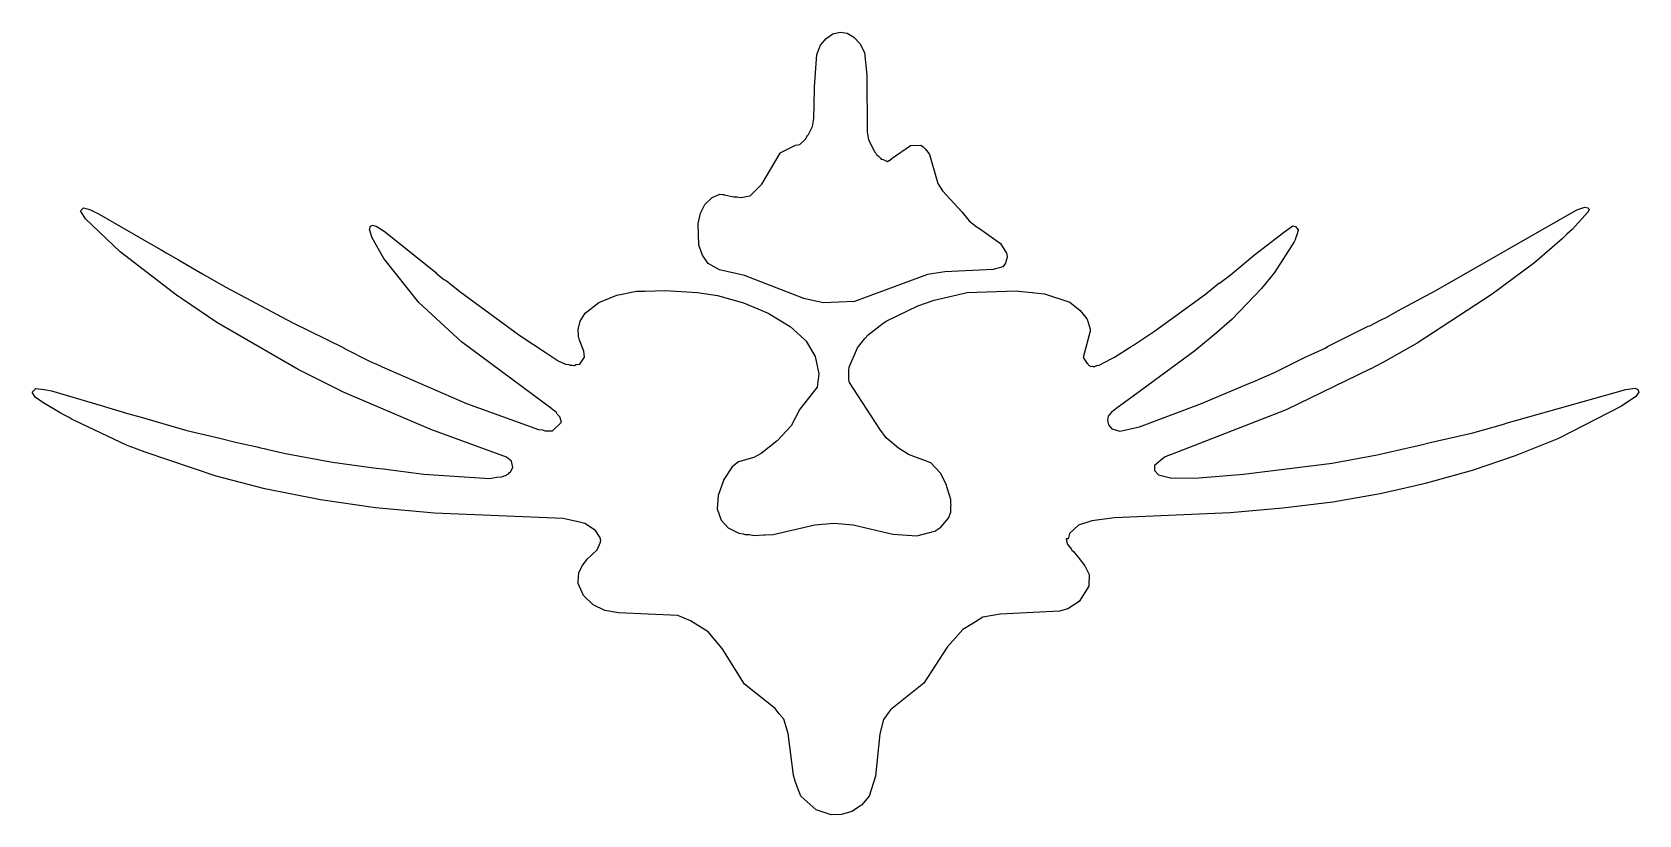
# Model space of a CAD drawing. Header units: millimetres. Extents: x 60 to 241, y 153 to 241.
import ezdxf

# ---------------------------------------------------------------- set-up
doc = ezdxf.new("R2010")
doc.units = ezdxf.units.MM
doc.layers.add('CUT', color=7, linetype='CONTINUOUS')

msp = doc.modelspace()

# ---------------------------------------------------------------- linework, layer by layer
at = {"layer": 'CUT'}
for points in [[(137.1016, 222.9158), (137.4391, 222.9062), (137.4427, 222.906), (137.4575, 222.9056), (137.4604, 222.9055), (137.5296, 222.8931), (137.5621, 222.8606), (138.6447, 222.6265), (139.0079, 222.6265), (139.4543, 222.546), (140.5096, 222.7205), (141.8223, 224.0562), (143.8645, 227.5495), (143.882, 227.5709), (145.6174, 228.4638), (146.0773, 228.5374), (146.7503, 229.1519), (146.7758, 229.2283), (146.8491, 229.2961), (146.8964, 229.4215), (146.9078, 229.4306), (146.9268, 229.502), (146.9302, 229.5111), (147.0661, 229.6398), (147.5065, 230.5621), (147.6516, 231.4668), (147.7414, 234.7656), (147.7579, 235.0019), (148.0142, 238.6675), (148.438, 239.7253), (149.0601, 240.4778), (149.7947, 240.9888), (150.6251, 241.1796), (151.4143, 241.054), (152.1862, 240.603), (152.8314, 239.8954), (153.3871, 238.8727), (153.6314, 236.3339), (153.6604, 229.9592), (153.8102, 229.0372), (154.5421, 227.6597), (154.6548, 227.5396), (154.7427, 227.3781), (154.9313, 227.2447), (155.1827, 226.9766), (155.2363, 226.8695), (155.475, 226.8322), (155.9375, 226.6203), (156.104, 226.7339), (156.1726, 226.7232), (156.4931, 226.9994), (158.5678, 228.4152), (159.7109, 228.4531), (159.9843, 228.2542), (160.0602, 228.1709), (160.0859, 228.1427), (160.1997, 228.0178), (160.5216, 227.6646), (160.7038, 227.4004), (161.6521, 224.1453), (162.1535, 223.2948), (164.3367, 220.9395), (165.1589, 219.9063), (165.9526, 219.2751), (166.3434, 219.0593), (168.705, 217.3543), (169.3776, 216.2775), (169.4011, 216.195), (169.4049, 216.1815), (169.4103, 216.1624), (169.4179, 216.1358), (169.4333, 215.8661), (169.3873, 215.6823), (169.3584, 215.5668), (169.2941, 215.3099), (169.254, 215.1498), (168.9531, 214.7525), (167.8683, 214.434), (162.4357, 214.1955), (160.4831, 213.875), (152.2481, 210.8303), (148.7355, 210.6827), (146.552, 211.1672), (139.8784, 213.7615), (137.0391, 214.387), (135.7805, 215.1345), (135.127, 216.0559), (134.7251, 217.1643), (134.6333, 219.612), (134.9046, 220.7883), (135.4101, 221.7767), (136.2045, 222.5575)], [(97.6167, 218.9425), (97.7423, 219.3287), (97.9534, 219.418), (98.3727, 219.3378), (99.2625, 218.7736), (105.0749, 214.1461), (105.1398, 214.0235), (106.0177, 213.3212), (106.2687, 213.1957), (107.8128, 211.9664), (114.5603, 207.0005), (117.5332, 205.0525), (118.8637, 204.1622), (119.7123, 203.7818), (120.0816, 203.7275), (120.2221, 203.6593), (120.4135, 203.6787), (120.7072, 203.6355), (120.8904, 203.7271), (121.3063, 203.7694), (121.8235, 204.5752), (121.7704, 205.2519), (121.2682, 206.4933), (121.2326, 206.6563), (121.216, 206.7326), (121.1837, 206.8805), (121.1573, 207.0013), (121.1119, 207.6933), (121.3534, 208.6086), (121.9242, 209.537), (123.4489, 210.7402), (125.4763, 211.5323), (127.6984, 211.983), (128.5993, 212.0066), (128.6079, 212.0044), (128.6243, 212.0072), (130.9407, 212.0677), (134.5865, 211.8683), (136.8088, 211.5015), (139.7427, 210.6881), (142.5181, 209.5399), (145.0183, 208.0344), (146.5992, 206.5841), (146.801, 206.3722), (147.8221, 204.6511), (148.218, 202.6817), (148.0569, 201.1881), (146.0926, 198.6993), (145.1171, 196.828), (143.5346, 195.1486), (141.725, 193.7043), (140.9181, 193.2482), (139.2031, 192.7904), (138.4879, 192.2058), (137.5498, 190.7898), (136.8915, 188.9709), (136.7865, 187.4795), (137.2202, 186.2105), (138.0157, 185.3487), (139.2395, 184.7554), (139.7131, 184.6796), (139.9281, 184.5831), (140.3761, 184.5735), (140.9563, 184.4806), (142.0566, 184.5375), (142.1565, 184.5353), (142.1978, 184.5448), (143.0926, 184.591), (147.7908, 185.6693), (149.9511, 185.8489), (152.0965, 185.6677), (156.5782, 184.6151), (159.2583, 184.4457), (160.6812, 184.8199), (160.9131, 184.8684), (160.9504, 184.8907), (161.2833, 184.9783), (161.9829, 185.4233), (162.8488, 186.4241), (163.0828, 187.104), (163.093, 187.8119), (163.1321, 187.9764), (163.0972, 188.1095), (163.1034, 188.5347), (162.5398, 190.3422), (161.9386, 191.4888), (160.8454, 192.6655), (158.3448, 193.5957), (157.2032, 194.3), (155.8243, 195.4939), (155.1029, 196.4372), (151.6717, 201.6987), (151.5936, 202.0498), (151.6033, 202.3577), (151.6131, 202.6695), (151.6147, 202.7205), (151.6255, 203.0618), (151.6636, 203.4332), (152.6058, 205.6279), (153.4054, 206.6722), (153.8041, 207.0767), (155.4638, 208.3999), (155.886, 208.6685), (159.3903, 210.3622), (161.2178, 210.9801), (164.9434, 211.8333), (170.4603, 212.038), (170.716, 212.0133), (172.2081, 211.8556), (172.3115, 211.8447), (172.5542, 211.8191), (173.658, 211.7025), (176.4959, 210.7477), (177.6638, 209.8284), (178.4332, 208.9008), (178.4662, 208.839), (178.7769, 207.717), (178.7939, 207.4893), (178.0123, 204.5282), (178.439, 203.8592), (178.5365, 203.811), (178.5873, 203.6648), (178.8799, 203.5185), (179.0663, 203.5485), (179.2212, 203.4718), (179.5529, 203.627), (179.787, 203.6648), (181.1623, 204.3671), (181.2257, 204.4097), (181.5338, 204.5539), (183.3033, 205.7071), (183.4105, 205.7675), (183.6544, 205.936), (186.0502, 207.4974), (191.7698, 211.6704), (193.2801, 212.8834), (193.3646, 212.9116), (194.5643, 213.7894), (197.3043, 216.095), (200.551, 218.5991), (201.607, 219.3501), (201.9304, 219.3023), (202.2268, 218.8972), (202.227, 218.8944), (202.2272, 218.8923), (202.2275, 218.8876), (202.2283, 218.8769), (202.1179, 218.461), (201.9839, 218.1068), (201.9553, 218.0314), (201.8637, 217.7893), (201.771, 217.544), (199.539, 214.1136), (198.0817, 212.299), (194.7445, 208.8154), (192.764, 207.0709), (190.5899, 205.2793), (184.6204, 200.8887), (181.6675, 198.7508), (181.621, 198.6827), (181.201, 198.3738), (180.8098, 197.9368), (180.7283, 197.4619), (180.8529, 196.9484), (181.2387, 196.4845), (182.131, 196.2125), (184.3554, 196.7278), (191.3217, 199.3515), (196.9217, 201.7231), (197.3442, 201.8798), (197.8177, 202.1025), (199.5459, 202.8344), (202.9382, 204.511), (205.2449, 205.5961), (205.5099, 205.7821), (210.1088, 208.0551), (210.278, 208.0833), (211.5059, 208.7456), (212.201, 209.0892), (213.4545, 209.7966), (217.7105, 212.0922), (233.6021, 221.1571), (234.4913, 221.4767), (234.828, 221.3689), (234.9686, 221.2828), (234.9848, 221.1949), (234.8928, 220.95), (233.0602, 218.9459), (232.4776, 218.4121), (232.4272, 218.3659), (232.2958, 218.2455), (231.932, 217.9121), (228.85, 215.2427), (224.0818, 211.6466), (215.6298, 206.1515), (211.8209, 204.0119), (210.963, 203.5556), (210.4062, 203.2594), (210.3254, 203.2164), (210.2909, 203.1981), (200.8595, 198.6478), (187.8251, 193.5641), (187.7072, 193.5197), (187.699, 193.5149), (187.1598, 193.3046), (186.0227, 192.3753), (186.0316, 191.7936), (186.4788, 191.3212), (187.9853, 190.9397), (191.0163, 190.9701), (196.0423, 191.3794), (206.0388, 192.6368), (211.1206, 193.5716), (215.0592, 194.4788), (215.9255, 194.6521), (217.0844, 194.9453), (221.8966, 196.0539), (225.4788, 197.0695), (225.5234, 197.0808), (225.6521, 197.1187), (239.1288, 200.9398), (240.1687, 201.0603), (240.4772, 200.9166), (240.5848, 200.6337), (240.2505, 200.1404), (238.6169, 199.0332), (231.5241, 195.3989), (226.6587, 193.464), (221.7974, 191.7951), (216.5235, 190.3206), (215.4234, 190.0699), (211.4507, 189.1775), (206.1051, 188.2428), (200.4759, 187.5386), (194.5398, 187.0391), (181.5239, 186.4831), (178.9733, 186.1401), (177.4891, 185.6287), (176.4475, 184.69), (176.3122, 184.1178), (176.0708, 184.1178), (176.1878, 183.5326), (176.6489, 182.9836), (176.7211, 182.8409), (176.887, 182.7002), (177.4168, 182.0695), (177.4472, 182.0453), (178.1896, 181.0665), (178.6791, 180.0716), (178.6394, 178.7845), (177.5544, 177.0552), (176.2647, 176.2115), (175.3262, 175.949), (168.6709, 175.5971), (166.702, 175.2894), (165.4474, 174.4984), (165.4387, 174.4957), (165.3767, 174.4538), (164.4576, 173.8744), (162.6683, 171.887), (160.0575, 167.8399), (156.2892, 164.8248), (155.532, 163.7512), (155.0905, 162.1535), (154.6214, 157.3838), (153.9044, 155.1008), (153.0299, 154.1102), (151.931, 153.3792), (150.7915, 153.0397), (149.6256, 153.0074), (147.9472, 153.5717), (146.2261, 155.0893), (146.2185, 155.1034), (145.8416, 156.0789), (145.7512, 156.3129), (145.7194, 156.3954), (145.5652, 156.7945), (145.3765, 157.4667), (144.792, 162.1695), (144.2791, 163.7705), (143.9534, 164.1811), (143.9286, 164.2494), (143.7774, 164.4031), (143.314, 164.9872), (139.8479, 167.7277), (137.3501, 171.7516), (135.7743, 173.6115), (133.7967, 174.8793), (132.366, 175.461), (125.6551, 175.7749), (124.1161, 176.041), (122.8211, 176.6742), (121.7233, 177.7135), (121.1175, 179.0744), (121.1216, 179.1415), (121.1244, 179.1856), (121.1258, 179.2087), (121.128, 179.2439), (121.2115, 180.3229), (121.6035, 181.0862), (122.1317, 181.8053), (123.2526, 182.8479), (123.6522, 183.7261), (123.6382, 183.8561), (123.6636, 183.8906), (123.619, 184.2534), (123.4941, 184.3872), (123.082, 185.0382), (121.8734, 185.8438), (120.991, 186.0445), (120.971, 186.0551), (120.931, 186.0582), (119.4419, 186.3969), (104.9571, 187.0099), (98.304, 187.5958), (92.1084, 188.5058), (85.8323, 189.738), (80.3494, 191.175), (72.3596, 193.8475), (71.151, 194.3139), (70.9786, 194.3804), (70.6281, 194.5157), (70.2755, 194.6517), (64.4627, 197.3974), (64.1546, 197.5626), (63.7992, 197.7531), (63.5806, 197.8703), (63.2674, 198.0383), (62.7723, 198.3037), (60.8277, 199.4593), (59.9824, 200.0686), (59.634, 200.6127), (60.037, 201.0361), (61.0045, 200.9143), (61.8042, 200.7574), (67.427, 199.1195), (70.6427, 198.1594), (71.6396, 197.8924), (77.049, 196.3166), (80.7597, 195.4498), (82.5322, 194.9751), (85.1285, 194.4137), (85.3396, 194.3609), (85.7788, 194.2731), (86.0256, 194.2197), (88.1746, 193.7177), (93.4773, 192.7218), (97.5634, 192.1878), (98.3703, 192.0522), (99.1736, 191.9774), (103.7488, 191.3795), (111.1469, 190.8835), (111.9775, 191.0491), (112.5201, 191.0843), (112.8104, 191.2153), (112.9414, 191.2414), (113.0475, 191.3222), (113.2858, 191.4297), (113.3896, 191.5827), (113.4953, 191.6633), (113.762, 192.1386), (113.6366, 192.8689), (113.0431, 193.3009), (104.5317, 196.4193), (94.4938, 200.7095), (94.4632, 200.7243), (94.4472, 200.7321), (94.3857, 200.7619), (94.3111, 200.7981), (89.6133, 203.1616), (80.4262, 208.4865), (76.5627, 211.0884), (76.2137, 211.3281), (76.1136, 211.3968), (76.0787, 211.4207), (76.0284, 211.4553), (69.5645, 216.4416), (69.5617, 216.4442), (65.6413, 220.163), (65.0811, 221.0581), (65.4078, 221.4019), (66.2058, 221.1718), (67.1691, 220.66), (73.0385, 217.2903), (74.1732, 216.6389), (74.7235, 216.3229), (76.1259, 215.5178), (78.1209, 214.3504), (78.8361, 213.9618), (81.3791, 212.5019), (88.3435, 208.7856), (88.4351, 208.7473), (88.9339, 208.4763), (94.7353, 205.6091), (94.7518, 205.5961), (97.7073, 204.0744), (98.6902, 203.6546), (99.059, 203.4723), (108.5476, 199.3557), (116.6429, 196.4126), (117.0971, 196.3708), (117.407, 196.2599), (118.1352, 196.2553), (118.1547, 196.2735), (118.2393, 196.2658), (119.2579, 197.2307), (119.0714, 197.8351), (118.7533, 198.153), (118.6691, 198.3588), (118.2244, 198.6817), (118.1653, 198.7407), (107.9958, 206.2791), (103.1799, 210.7414), (99.2527, 215.6732), (97.9176, 217.9956)]]:
    msp.add_lwpolyline(points, close=True, dxfattribs=at)

doc.saveas('drawing.dxf')
